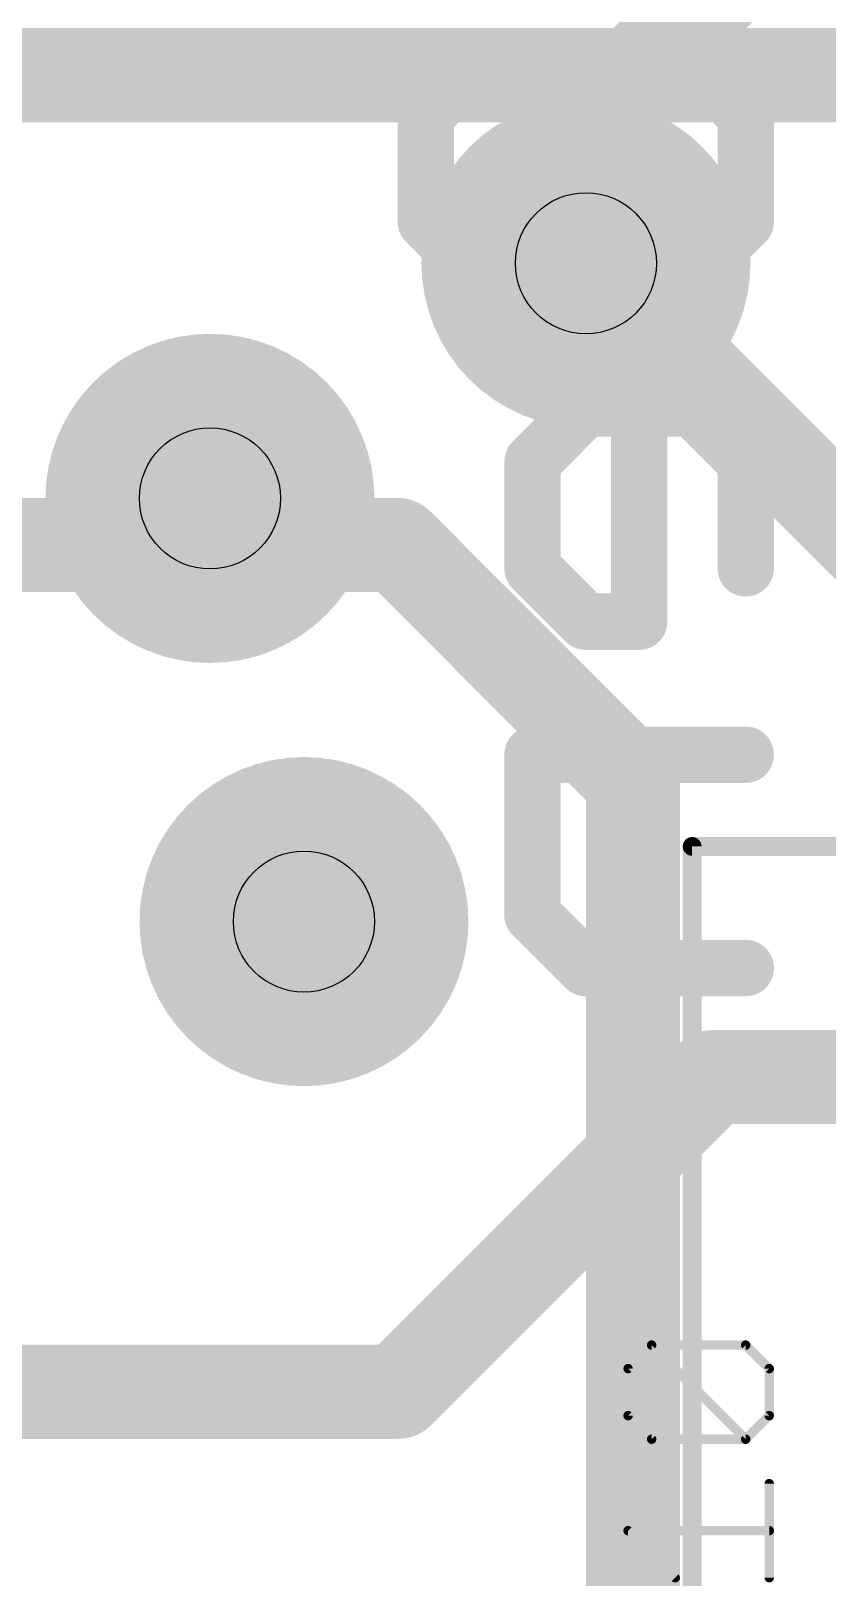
# Model space of a CAD drawing. Extents: x -26 to 81, y -15 to 33.
# Drawn here: x 8.66 to 10.812, y 12.2 to 16.375 of the extents above; entities that cross this region are included whole.
import ezdxf

# ---------------------------------------------------------------- set-up
doc = ezdxf.new("R2010")
doc.units = 0
for name, color, linetype in [('1', 12, 'CONTINUOUS'), ('16', 132, 'CONTINUOUS'), ('18', 110, 'CONTINUOUS'), ('22', 53, 'CONTINUOUS'), ('25', 253, 'CONTINUOUS'), ('39', 12, 'CONTINUOUS'), ('44', 253, 'CONTINUOUS')]:
    doc.layers.add(name, color=color, linetype=linetype)

# ---------------------------------------------------------------- blocks, each defined once
blk = doc.blocks.new('ROUNDV')
at = {"const_width": 0.5}
blk.add_lwpolyline([(0, -0.25, 1), (0, 0.25, 1), (0, -0.25)], format="xyb", dxfattribs=at)

msp = doc.modelspace()

# ---------------------------------------------------------------- linework, layer by layer
at = {"layer": '1', "const_width": 0.254}
for points in [[(10.668, 16.637), (10.16, 16.129)], [(0, 16.256), (11.43, 16.256)], [(10.16, 16.129), (10.16, 15.748)], [(9.1427, 14.9873), (9.144, 15.113)], [(7.835, 14.9873), (9.1427, 14.9873)], [(10.502, 13.55), (9.652, 12.7)], [(11.43, 13.55), (10.502, 13.55)], [(9.652, 12.7), (7.835, 12.7)]]:
    msp.add_lwpolyline(points, dxfattribs=at)
at = {"layer": '1', "const_width": 0.127}
for points in [[(10.2235, 16.129, 1), (10.0965, 16.129)], [(10.1151, 16.1739, 1), (10.2049, 16.0841)], [(10.0965, 15.748, 1), (10.2235, 15.748)], [(9.2075, 15.1123, 1), (9.0805, 15.1137)], [(9.1427, 14.9238, 1), (9.1427, 15.0508)], [(9.0792, 14.988, 1), (9.2062, 14.9867)], [(10.502, 13.6135, 1), (10.502, 13.4865)], [(10.5469, 13.5051, 1), (10.4571, 13.5949)], [(9.652, 12.6365, 1), (9.652, 12.7635)], [(9.6071, 12.7449, 1), (9.6969, 12.6551)]]:
    msp.add_lwpolyline(points, format="xyb", dxfattribs=at)
at = {"layer": '16', "const_width": 0.254}
for points in [[(10.16, 15.748), (11.557, 14.351)], [(9.2697, 14.9873), (9.144, 15.113)], [(9.6507, 14.9873), (9.2697, 14.9873)], [(9.6507, 14.9873), (10.287, 14.351)], [(10.287, 14.351), (10.287, 12.065)]]:
    msp.add_lwpolyline(points, dxfattribs=at)
at = {"layer": '16', "const_width": 0.127}
for points in [[(10.2049, 15.7929, 1), (10.1151, 15.7031)], [(9.1889, 15.1579, 1), (9.0991, 15.0681)], [(9.2697, 15.0508, 1), (9.2697, 14.9238)], [(9.2248, 14.9424, 1), (9.3146, 15.0322)], [(9.6956, 15.0322, 1), (9.6058, 14.9424)], [(9.6507, 14.9238, 1), (9.6507, 15.0508)], [(10.3505, 14.351, 1), (10.2235, 14.351)], [(10.2421, 14.3061, 1), (10.3319, 14.3959)]]:
    msp.add_lwpolyline(points, format="xyb", dxfattribs=at)
at = {"layer": '22', "const_width": 0.1524}
for points in [[(9.7275, 16.1477), (9.8715, 16.2918)], [(9.8715, 16.2918), (10.4477, 16.2918)], [(10.4477, 16.2918), (10.5918, 16.1477)], [(9.7275, 15.8596), (9.7275, 16.1477)], [(10.5918, 16.1477), (10.5918, 15.8596)], [(10.1596, 15.7156), (10.1596, 16.0037)], [(9.8715, 15.7156), (9.7275, 15.8596)], [(10.5918, 15.8596), (10.4477, 15.7156)], [(10.4477, 15.7156), (10.1596, 15.7156)], [(10.1596, 15.3563), (10.0156, 15.2122)], [(10.4477, 15.3563), (10.1596, 15.3563)], [(10.3037, 14.78), (10.3037, 15.3563)], [(10.5918, 15.2122), (10.4477, 15.3563)], [(10.0156, 15.2122), (10.0156, 14.9241)], [(10.5918, 14.9241), (10.5918, 15.2122)], [(10.0156, 14.9241), (10.1596, 14.78)], [(10.1596, 14.78), (10.3037, 14.78)], [(10.5918, 14.4207), (10.0156, 14.4207)], [(10.0156, 14.4207), (10.0156, 13.9886)], [(10.0156, 13.9886), (10.1596, 13.8445)], [(10.1596, 13.8445), (10.5918, 13.8445)]]:
    msp.add_lwpolyline(points, dxfattribs=at)
at = {"layer": '22', "const_width": 0.0762}
for points in [[(9.8715, 16.3299, 1), (9.8715, 16.2537)], [(9.8985, 16.2648, 1), (9.8446, 16.3187)], [(10.4747, 16.3187, 1), (10.4208, 16.2648)], [(10.4477, 16.2537, 1), (10.4477, 16.3299)], [(9.7005, 16.1747, 1), (9.7544, 16.1208)], [(9.7656, 16.1477, 1), (9.6894, 16.1477)], [(10.6299, 16.1477, 1), (10.5537, 16.1477)], [(10.5649, 16.1208, 1), (10.6187, 16.1747)], [(10.1977, 16.0037, 1), (10.1215, 16.0037)], [(9.7544, 15.8865, 1), (9.7005, 15.8327)], [(10.6187, 15.8327, 1), (10.5649, 15.8865)], [(9.6894, 15.8596, 1), (9.7656, 15.8596)], [(10.5537, 15.8596, 1), (10.6299, 15.8596)], [(10.1596, 15.7537, 1), (10.1596, 15.6775)], [(10.4477, 15.6775, 1), (10.4477, 15.7537)], [(9.8446, 15.6886, 1), (9.8985, 15.7425)], [(10.1215, 15.7156, 1), (10.1977, 15.7156)], [(10.4208, 15.7425, 1), (10.4747, 15.6886)], [(10.1596, 15.3944, 1), (10.1596, 15.3182)], [(10.1866, 15.3293, 1), (10.1327, 15.3832)], [(10.3418, 15.3563, 1), (10.2656, 15.3563)], [(10.4747, 15.3832, 1), (10.4208, 15.3293)], [(10.4477, 15.3182, 1), (10.4477, 15.3944)], [(10.0537, 15.2122, 1), (9.9775, 15.2122)], [(10.6299, 15.2122, 1), (10.5537, 15.2122)], [(9.9886, 15.2391, 1), (10.0425, 15.1853)], [(10.5649, 15.1853, 1), (10.6187, 15.2391)], [(10.0425, 14.951, 1), (9.9886, 14.8971)], [(9.9775, 14.9241, 1), (10.0537, 14.9241)], [(10.5537, 14.9241, 1), (10.6299, 14.9241)], [(10.1596, 14.8181, 1), (10.1596, 14.7419)], [(10.1327, 14.7531, 1), (10.1866, 14.807)], [(10.3037, 14.7419, 1), (10.3037, 14.8181)], [(10.2656, 14.78, 1), (10.3418, 14.78)], [(10.0156, 14.4588, 1), (10.0156, 14.3826)], [(10.0537, 14.4207, 1), (9.9775, 14.4207)], [(10.5918, 14.3826, 1), (10.5918, 14.4588)], [(10.0425, 14.0155, 1), (9.9886, 13.9616)], [(9.9775, 13.9886, 1), (10.0537, 13.9886)], [(10.1596, 13.8826, 1), (10.1596, 13.8064)], [(10.1327, 13.8176, 1), (10.1866, 13.8715)], [(10.5918, 13.8064, 1), (10.5918, 13.8826)]]:
    msp.add_lwpolyline(points, format="xyb", dxfattribs=at)
at = {"layer": '25', "const_width": 0.0254}
for points in [[(10.274, 12.7628), (10.3375, 12.8263)], [(10.3375, 12.8263), (10.5917, 12.8263)], [(10.5917, 12.5721), (10.3375, 12.8263)], [(10.5917, 12.8263), (10.6553, 12.7628)], [(10.274, 12.6357), (10.274, 12.7628)], [(10.6553, 12.7628), (10.6553, 12.6357)], [(10.3375, 12.5721), (10.274, 12.6357)], [(10.6553, 12.6357), (10.5917, 12.5721)], [(10.5917, 12.5721), (10.3375, 12.5721)], [(10.6553, 12.1979), (10.6553, 12.4521)], [(10.4011, 12.1979), (10.274, 12.325)], [(10.274, 12.325), (10.6553, 12.325)]]:
    msp.add_lwpolyline(points, dxfattribs=at)
at = {"layer": '25', "const_width": 0.0127}
for points in [[(10.3375, 12.8327, 1), (10.3375, 12.82)], [(10.342, 12.8308, 1), (10.333, 12.8218)], [(10.342, 12.8218, 1), (10.333, 12.8308)], [(10.5962, 12.8308, 1), (10.5873, 12.8218)], [(10.5917, 12.82, 1), (10.5917, 12.8327)], [(10.2803, 12.7628, 1), (10.2676, 12.7628)], [(10.2695, 12.7673, 1), (10.2785, 12.7583)], [(10.6616, 12.7628, 1), (10.649, 12.7628)], [(10.6508, 12.7583, 1), (10.6598, 12.7673)], [(10.2676, 12.6357, 1), (10.2803, 12.6357)], [(10.2785, 12.6402, 1), (10.2695, 12.6312)], [(10.649, 12.6357, 1), (10.6616, 12.6357)], [(10.6598, 12.6312, 1), (10.6508, 12.6402)], [(10.3375, 12.5785, 1), (10.3375, 12.5658)], [(10.333, 12.5676, 1), (10.342, 12.5766)], [(10.5873, 12.5766, 1), (10.5962, 12.5676)], [(10.5873, 12.5676, 1), (10.5962, 12.5766)], [(10.5917, 12.5658, 1), (10.5917, 12.5785)], [(10.6616, 12.4521, 1), (10.649, 12.4521)], [(10.274, 12.3314, 1), (10.274, 12.3187)], [(10.2785, 12.3295, 1), (10.2695, 12.3205)], [(10.6553, 12.3187, 1), (10.6553, 12.3314)], [(10.3966, 12.1934, 1), (10.4056, 12.2024)], [(10.649, 12.1979, 1), (10.6616, 12.1979)]]:
    msp.add_lwpolyline(points, format="xyb", dxfattribs=at)
at = {"layer": '39', "const_width": 0.0508}
for points in [[(10.447, 11.227), (10.447, 14.173)], [(10.447, 14.173), (12.413, 14.173)]]:
    msp.add_lwpolyline(points, dxfattribs=at)
at = {"layer": '39', "const_width": 0.0254}
for points in [[(10.4597, 14.173, 1), (10.4343, 14.173)], [(10.447, 14.1857, 1), (10.447, 14.1603)]]:
    msp.add_lwpolyline(points, format="xyb", dxfattribs=at)
at = {"layer": '44'}
for centre in [(10.16, 15.748), (9.144, 15.113), (9.398, 13.97)]:
    msp.add_circle(centre, 0.1905, dxfattribs=at)

# ---------------------------------------------------------------- block references
at = {"layer": '18', "xscale": 0.889, "yscale": 0.889}
for p in [(10.16, 15.748), (10.16, 15.748), (9.144, 15.113), (9.144, 15.113), (9.398, 13.97), (9.398, 13.97)]:
    msp.add_blockref('ROUNDV', p, dxfattribs=at)

doc.saveas('drawing.dxf')
